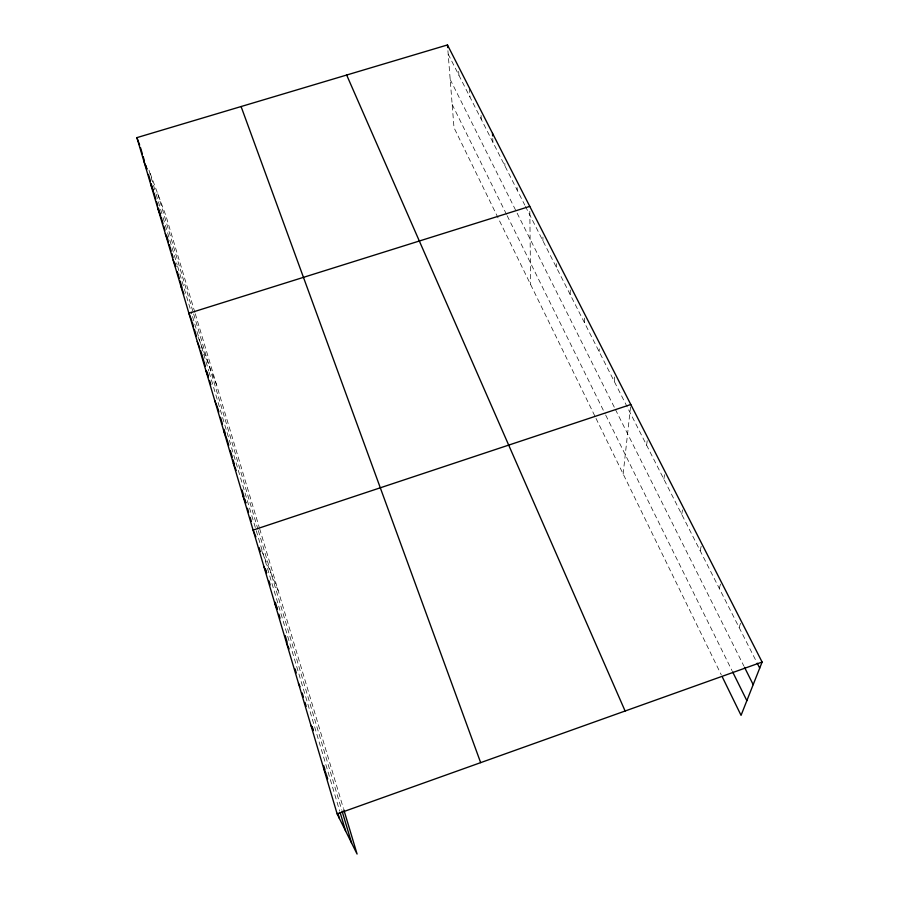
<?xml version="1.0" encoding="UTF-8"?>
<svg xmlns="http://www.w3.org/2000/svg" width="899" height="899" viewBox="0 0 899 899"><rect width="100%" height="100%" fill="white"/><g stroke="black" fill="none" stroke-linecap="round" stroke-linejoin="round"><path stroke-width="0.67" stroke-dasharray="4.5 3.37" d="M542.906 240.797L542.917 237.1M556.335 267.261L556.391 263.609M570.168 294.524L570.382 287.523M584.417 322.617L584.755 315.729M599.116 351.599L599.307 348.879M614.287 381.479L614.871 374.827M623.142 473.953L630.66 405.82M646.606 445.185L647.651 437.555M663.844 479.145L664.867 472.964M681.678 514.307L682.869 508.306M700.152 550.705L701.804 543.76M719.29 588.418L721.167 581.743M739.135 627.524L741.259 621.142M448.185 54.131L524.802 205.118M525.432 206.365L756.598 661.956M450.185 79.46L614.804 408.236M615.41 409.461L743.878 666.035M452.163 104.441L506.53 214.434M507.148 215.681L605.117 413.9M605.712 415.102L732.011 670.632M594.79 415.911L453.995 127.658L447.668 47.568M596.003 418.395L721.313 674.924M261.609 550.604L278.162 590.531M198.016 336.867L216.592 384.963M194.881 312.447L165.877 215.625L148.998 170.214L155.774 192.97M195.274 313.751L259.272 527.443M259.654 528.736L343.429 808.459M157.752 193.757L193.263 312.683M193.645 313.976L257.946 529.342M258.339 530.657L341.676 809.752M156.156 194.263L162.719 216.333M163.124 217.67L177.215 265.025M177.609 266.362L191.745 313.886M192.532 316.493L208.748 370.995M209.13 372.287L339.71 811.112M458.647 71.381L458.928 75.291M469.379 87.933L469.952 97.025M481.077 115.477L481.28 119.342M492.753 138.446L492.922 142.289M504.8 163.337L504.89 165.877M517.15 187.621L517.206 190.138M529.826 211.366L530.601 284.489"/><path stroke-width="1.35" d="M343.834 809.797L357.083 854.05L337.159 813.932L136.895 137.637L447.466 44.95L762.105 662.046L741.057 715.346L722.515 677.374M337.159 813.932L762.105 662.046M630.806 404.516L253.102 530.084L255.934 536.905M529.781 206.377L188.902 313.279L192.004 321.303M757.216 663.181L759.711 668.103M744.496 667.272L753.182 684.633M732.629 671.89L746.855 700.669M323.764 768.701L326.135 773.691M310.874 725.178L313.346 730.539L312.155 726.516M298.468 683.274L299.996 686.69M346.666 75.033L625.108 711.008M286.5 642.886L289.141 648.898M274.97 603.937L277.139 608.983M263.845 566.37L266.61 572.944L265.43 568.932M243.022 496.057L245.899 503.092L244.742 499.17M233.268 463.12L236.201 470.357M223.829 431.239L226.301 437.431M214.692 400.358L217.198 406.685M205.826 370.433L208.366 376.895M197.229 341.418L199.87 348.183M180.811 285.961L183.935 294.108M172.956 259.44L175.653 266.52M165.326 233.684L168.495 242.033M157.921 208.658L160.651 215.895M150.717 184.329L153.459 191.633M143.705 160.663L146.919 169.259L145.784 165.438M136.895 137.637L139.648 145.076M241.089 106.543L480.662 762.644M342.07 811.089L351.61 843.037M340.103 812.426L345.621 830.968M140.491 147.582L142.379 153.965M143.132 156.516L144.267 160.337M148.47 174.507L150.414 181.059M151.189 183.677L153.133 190.228M153.909 192.847L155.808 199.23M156.561 201.781L157.696 205.613M158.449 208.163L160.348 214.546M161.101 217.097L163.045 223.66M163.832 226.29L164.989 230.223M166.551 235.471L167.72 239.415M169.259 244.607L171.158 251.012M171.923 253.585L173.058 257.429M174.586 262.564L175.721 266.407M177.283 271.655L179.238 278.263M180.025 280.904L181.98 287.5M192.397 322.629L193.577 326.64M194.375 329.304L196.353 335.968M200.691 350.621L205.365 366.376M206.916 371.624L208.085 375.557M209.636 380.771L210.782 384.66M217.693 407.955L218.884 411.956M220.469 417.305L222.446 423.98M224.031 429.317L225.222 433.329M226.795 438.667L228.762 445.275M230.324 450.556L232.279 457.153M233.066 459.794L234.246 463.76M242.022 490L243.966 496.551M247.45 508.295L248.607 512.194M250.147 517.397L251.304 521.296M259.092 547.581L260.283 551.593M268.981 580.934L270.172 584.934M275.308 602.251L277.285 608.915M278.859 614.253L280.05 618.242M285.185 635.571L287.163 642.234M295.074 668.935L296.265 672.946M302.21 692.994L303.401 697.017M304.997 702.377L306.188 706.4M323.809 765.836L324.977 769.758M326.528 775.005L327.697 778.961M337.867 813.235L339.429 818.506M447.466 44.95L447.668 47.568M492.528 133.333L492.641 135.895"/></g></svg>
